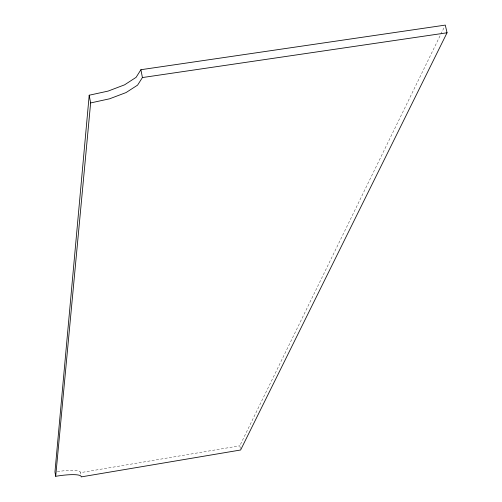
<?xml version="1.0" encoding="UTF-8"?>
<svg xmlns="http://www.w3.org/2000/svg" width="502" height="502" viewBox="0 0 502 502"><rect width="100%" height="100%" fill="white"/><g stroke="black" fill="none" stroke-linecap="round" stroke-linejoin="round"><path stroke-width="0.38" stroke-dasharray="2.51 1.88" d="M240.345 448.6L239.799 445.795L444.603 26.512M57.303 471.629A26.393 4.813 -10.1 0 1 80.452 472.652L239.799 445.795M80.452 472.652L80.703 474.064"/><path stroke-width="0.75" d="M89.205 95.217L54.95 472.005L55.697 476.31A26.405 4.763 -10.1 0 1 81.198 476.9L240.621 449.999L447.05 32.774L445.293 25.1L140.911 69.715L136.08 77.358L124.552 84.844L108.125 91.088L89.205 95.217L90.63 102.935L55.697 476.31M140.911 69.715L142.417 77.559L137.567 85.145L126.021 92.581L109.574 98.806L90.63 102.935M142.417 77.559L447.05 32.774"/></g></svg>
